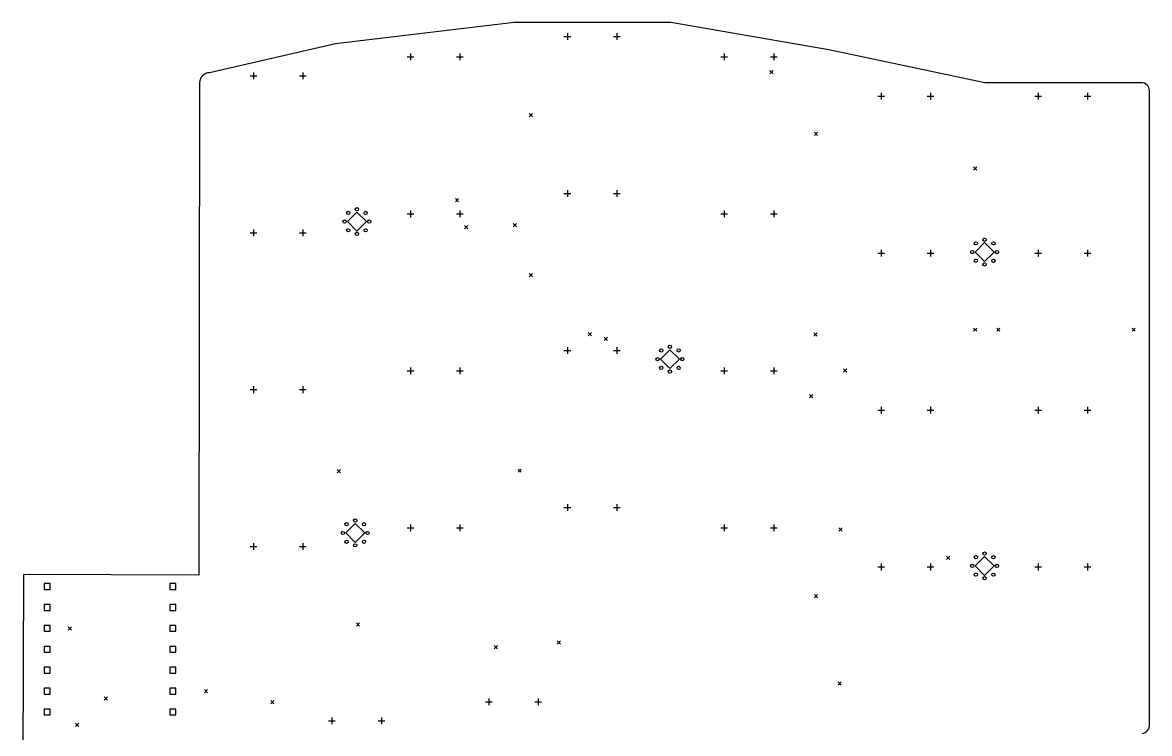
# Model space of a CAD drawing. Extents: x 80 to 219, y -168 to -27.
# Drawn here: x 82.5 to 219.3, y -112.9 to -26.6 of the extents above; entities that cross this region are included whole.
import ezdxf

# ---------------------------------------------------------------- set-up
doc = ezdxf.new("R2010")
doc.units = 0
doc.layers.add('BLACK', color=7, linetype='CONTINUOUS')

msp = doc.modelspace()

# ---------------------------------------------------------------- linework, layer by layer
at = {"layer": 'BLACK', "linetype": 'CONTINUOUS'}
for p, q in [((142.1822, -26.6361), (120.4822, -29.2361)), ((161.1822, -26.6361), (142.1822, -26.6361)), ((180.3822, -29.9361), (161.1822, -26.6361)), ((148.2125, -28.3401), (149.0253, -28.3401)), ((148.6189, -27.9337), (148.6189, -28.7465)), ((154.2125, -28.3401), (155.0253, -28.3401)), ((154.6189, -27.9337), (154.6189, -28.7465)), ((120.4822, -29.2361), (105.1822, -32.7361)), ((199.2822, -33.9361), (180.3822, -29.9361)), ((129.1627, -30.8161), (129.9755, -30.8161)), ((129.5691, -30.4097), (129.5691, -31.2225)), ((135.1627, -30.8161), (135.9755, -30.8161)), ((135.5691, -30.4097), (135.5691, -31.2225)), ((167.2625, -30.8161), (168.0753, -30.8161)), ((167.6689, -30.4097), (167.6689, -31.2225)), ((173.2625, -30.8161), (174.0753, -30.8161)), ((173.6689, -30.4097), (173.6689, -31.2225)), ((110.5189, -32.6957), (110.5189, -33.5085)), ((116.5189, -32.6957), (116.5189, -33.5085)), ((173.1939, -32.467), (173.5939, -32.867)), ((173.5939, -32.467), (173.1939, -32.867)), ((103.9822, -33.9361), (103.8822, -93.7361)), ((110.1125, -33.1021), (110.9253, -33.1021)), ((116.1125, -33.1021), (116.9253, -33.1021)), ((218.2822, -33.9361), (199.2822, -33.9361)), ((186.7189, -35.1727), (186.7189, -35.9855)), ((192.7189, -35.1727), (192.7189, -35.9855)), ((205.7689, -35.1727), (205.7689, -35.9855)), ((211.7689, -35.1727), (211.7689, -35.9855)), ((219.282199, -111.8361), (219.2822, -34.9361)), ((186.3125, -35.5791), (187.1253, -35.5791)), ((192.3125, -35.5791), (193.1253, -35.5791)), ((205.3625, -35.5791), (206.1753, -35.5791)), ((211.3625, -35.5791), (212.1753, -35.5791)), ((143.9933, -37.6777), (144.3933, -38.0777)), ((144.3933, -37.6777), (143.9933, -38.0777)), ((178.6043, -39.9342), (179.0043, -40.3342)), ((179.0043, -39.9342), (178.6043, -40.3342)), ((197.9151, -44.1549), (198.3151, -44.5549)), ((198.3151, -44.1549), (197.9151, -44.5549)), ((148.2125, -47.3901), (149.0253, -47.3901)), ((148.6189, -46.9837), (148.6189, -47.7965)), ((154.2125, -47.3901), (155.0253, -47.3901)), ((154.6189, -46.9837), (154.6189, -47.7965)), ((135.0253, -47.9811), (135.4253, -48.3811)), ((135.4253, -47.9811), (135.0253, -48.3811)), ((123.0761, -49.65), (121.9261, -50.8)), ((124.2261, -50.8), (123.0761, -49.65)), ((129.1627, -49.8661), (129.9755, -49.8661)), ((129.5691, -49.4597), (129.5691, -50.2725)), ((135.1627, -49.8661), (135.9755, -49.8661)), ((135.5691, -49.4597), (135.5691, -50.2725)), ((167.2625, -49.8661), (168.0753, -49.8661)), ((167.6689, -49.4597), (167.6689, -50.2725)), ((173.2625, -49.8661), (174.0753, -49.8661)), ((173.6689, -49.4597), (173.6689, -50.2725)), ((110.5189, -51.7457), (110.5189, -52.5585)), ((116.5189, -51.7457), (116.5189, -52.5585)), ((121.9261, -50.8), (123.0761, -51.95)), ((123.0761, -51.95), (124.2261, -50.8)), ((136.1383, -51.2911), (136.5383, -51.6911)), ((136.5383, -51.2911), (136.1383, -51.6911)), ((142.0453, -51.04), (142.4453, -51.44)), ((142.4453, -51.04), (142.0453, -51.44)), ((110.1125, -52.1521), (110.9253, -52.1521)), ((116.1125, -52.1521), (116.9253, -52.1521)), ((199.2761, -53.35), (198.1261, -54.5)), ((200.4261, -54.5), (199.2761, -53.35)), ((186.3125, -54.6291), (187.1253, -54.6291)), ((186.7189, -54.2227), (186.7189, -55.0355)), ((192.3125, -54.6291), (193.1253, -54.6291)), ((192.7189, -54.2227), (192.7189, -55.0355)), ((198.1261, -54.5), (199.2761, -55.65)), ((199.2761, -55.65), (200.4261, -54.5)), ((205.3625, -54.6291), (206.1753, -54.6291)), ((205.7689, -54.2227), (205.7689, -55.0355)), ((211.3625, -54.6291), (212.1753, -54.6291)), ((211.7689, -54.2227), (211.7689, -55.0355)), ((144.0008, -57.1007), (144.4008, -57.5007)), ((144.4008, -57.1007), (144.0008, -57.5007)), ((151.1414, -64.2775), (151.5414, -64.6775)), ((151.5414, -64.2775), (151.1414, -64.6775)), ((197.9151, -63.7183), (198.3151, -64.1183)), ((198.3151, -63.7183), (197.9151, -64.1183)), ((200.7401, -63.7183), (201.1401, -64.1183)), ((201.1401, -63.7183), (200.7401, -64.1183)), ((217.1705, -63.7183), (217.5705, -64.1183)), ((217.5705, -63.7183), (217.1705, -64.1183)), ((153.0809, -64.847), (153.4809, -65.247)), ((153.4809, -64.847), (153.0809, -65.247)), ((178.5543, -64.3164), (178.9543, -64.7164)), ((178.9543, -64.3164), (178.5543, -64.7164)), ((148.2125, -66.4401), (149.0253, -66.4401)), ((148.6189, -66.0337), (148.6189, -66.8465)), ((154.2125, -66.4401), (155.0253, -66.4401)), ((154.6189, -66.0337), (154.6189, -66.8465)), ((161.0761, -66.35), (159.9261, -67.5)), ((162.2261, -67.5), (161.0761, -66.35)), ((159.9261, -67.5), (161.0761, -68.65)), ((161.0761, -68.65), (162.2261, -67.5)), ((129.1627, -68.9161), (129.9755, -68.9161)), ((129.5691, -68.5097), (129.5691, -69.3225)), ((135.1627, -68.9161), (135.9755, -68.9161)), ((135.5691, -68.5097), (135.5691, -69.3225)), ((167.2625, -68.9161), (168.0753, -68.9161)), ((167.6689, -68.5097), (167.6689, -69.3225)), ((173.2625, -68.9161), (174.0753, -68.9161)), ((173.6689, -68.5097), (173.6689, -69.3225)), ((182.145, -68.6775), (182.545, -69.0775)), ((182.545, -68.6775), (182.145, -69.0775)), ((110.5189, -70.7957), (110.5189, -71.6085)), ((116.5189, -70.7957), (116.5189, -71.6085)), ((110.1125, -71.2021), (110.9253, -71.2021)), ((116.1125, -71.2021), (116.9253, -71.2021)), ((178.0204, -71.7974), (178.4204, -72.1974)), ((178.4204, -71.7974), (178.0204, -72.1974)), ((186.3125, -73.6791), (187.1253, -73.6791)), ((186.7189, -73.2727), (186.7189, -74.0855)), ((192.3125, -73.6791), (193.1253, -73.6791)), ((192.7189, -73.2727), (192.7189, -74.0855)), ((205.3625, -73.6791), (206.1753, -73.6791)), ((205.7689, -73.2727), (205.7689, -74.0855)), ((211.3625, -73.6791), (212.1753, -73.6791)), ((211.7689, -73.2727), (211.7689, -74.0855)), ((120.6721, -80.8843), (121.0721, -81.2843)), ((121.0721, -80.8843), (120.6721, -81.2843)), ((142.6316, -80.8366), (143.0316, -81.2366)), ((143.0316, -80.8366), (142.6316, -81.2366)), ((148.2125, -85.4901), (149.0253, -85.4901)), ((148.6189, -85.0837), (148.6189, -85.8965)), ((154.2125, -85.4901), (155.0253, -85.4901)), ((154.6189, -85.0837), (154.6189, -85.8965)), ((122.8761, -87.45), (121.7261, -88.6)), ((124.0261, -88.6), (122.8761, -87.45)), ((121.7261, -88.6), (122.8761, -89.75)), ((122.8761, -89.75), (124.0261, -88.6)), ((129.1627, -87.9661), (129.9755, -87.9661)), ((129.5691, -87.5597), (129.5691, -88.3725)), ((135.1627, -87.9661), (135.9755, -87.9661)), ((135.5691, -87.5597), (135.5691, -88.3725)), ((167.2625, -87.9661), (168.0753, -87.9661)), ((167.6689, -87.5597), (167.6689, -88.3725)), ((173.2625, -87.9661), (174.0753, -87.9661)), ((173.6689, -87.5597), (173.6689, -88.3725)), ((181.5851, -87.9947), (181.9851, -88.3947)), ((181.9851, -87.9947), (181.5851, -88.3947)), ((110.1125, -90.2521), (110.9253, -90.2521)), ((110.5189, -89.8457), (110.5189, -90.6585)), ((116.1125, -90.2521), (116.9253, -90.2521)), ((116.5189, -89.8457), (116.5189, -90.6585)), ((194.6596, -91.4268), (195.0596, -91.8268)), ((195.0596, -91.4268), (194.6596, -91.8268)), ((199.2761, -91.45), (198.1261, -92.6)), ((200.4261, -92.6), (199.2761, -91.45)), ((186.3125, -92.7291), (187.1253, -92.7291)), ((186.7189, -92.3227), (186.7189, -93.1355)), ((192.3125, -92.7291), (193.1253, -92.7291)), ((192.7189, -92.3227), (192.7189, -93.1355)), ((198.1261, -92.6), (199.2761, -93.75)), ((199.2761, -93.75), (200.4261, -92.6)), ((205.3625, -92.7291), (206.1753, -92.7291)), ((205.7689, -92.3227), (205.7689, -93.1355)), ((211.3625, -92.7291), (212.1753, -92.7291)), ((211.7689, -92.3227), (211.7689, -93.1355)), ((82.5822, -93.6361), (82.4822, -122.4361)), ((103.8822, -93.7361), (82.5822, -93.6361)), ((85.829657, -94.746443), (85.122543, -94.746443)), ((85.122543, -94.746443), (85.122543, -95.453557)), ((85.122543, -95.453557), (85.829657, -95.453557)), ((85.829657, -95.453557), (85.829657, -94.746443)), ((101.079657, -94.746443), (100.372543, -94.746443)), ((100.372543, -94.746443), (100.372543, -95.453557)), ((100.372543, -95.453557), (101.079657, -95.453557)), ((101.079657, -95.453557), (101.079657, -94.746443)), ((178.6043, -96.0832), (179.0043, -96.4832)), ((179.0043, -96.0832), (178.6043, -96.4832)), ((85.829657, -97.286443), (85.122543, -97.286443)), ((85.122543, -97.286443), (85.122543, -97.993557)), ((85.122543, -97.993557), (85.829657, -97.993557)), ((85.829657, -97.993557), (85.829657, -97.286443)), ((101.079657, -97.286443), (100.372543, -97.286443)), ((100.372543, -97.286443), (100.372543, -97.993557)), ((100.372543, -97.993557), (101.079657, -97.993557)), ((101.079657, -97.993557), (101.079657, -97.286443)), ((85.829657, -99.826443), (85.122543, -99.826443)), ((85.122543, -99.826443), (85.122543, -100.533557)), ((85.829657, -100.533557), (85.829657, -99.826443)), ((101.079657, -99.826443), (100.372543, -99.826443)), ((100.372543, -99.826443), (100.372543, -100.533557)), ((101.079657, -100.533557), (101.079657, -99.826443)), ((123.0065, -99.5154), (123.4065, -99.9154)), ((123.4065, -99.5154), (123.0065, -99.9154)), ((85.122543, -100.533557), (85.829657, -100.533557)), ((88.0366, -99.9801), (88.4366, -100.3801)), ((88.4366, -99.9801), (88.0366, -100.3801)), ((100.372543, -100.533557), (101.079657, -100.533557)), ((85.829657, -102.366443), (85.122543, -102.366443)), ((85.122543, -102.366443), (85.122543, -103.073557)), ((85.829657, -103.073557), (85.829657, -102.366443)), ((101.079657, -102.366443), (100.372543, -102.366443)), ((100.372543, -102.366443), (100.372543, -103.073557)), ((101.079657, -103.073557), (101.079657, -102.366443)), ((139.7295, -102.2494), (140.1295, -102.6494)), ((140.1295, -102.2494), (139.7295, -102.6494)), ((147.3744, -101.6975), (147.7744, -102.0975)), ((147.7744, -101.6975), (147.3744, -102.0975)), ((85.122543, -103.073557), (85.829657, -103.073557)), ((100.372543, -103.073557), (101.079657, -103.073557)), ((85.829657, -104.906443), (85.122543, -104.906443)), ((85.122543, -104.906443), (85.122543, -105.613557)), ((85.829657, -105.613557), (85.829657, -104.906443)), ((101.079657, -104.906443), (100.372543, -104.906443)), ((100.372543, -104.906443), (100.372543, -105.613557)), ((101.079657, -105.613557), (101.079657, -104.906443)), ((85.122543, -105.613557), (85.829657, -105.613557)), ((100.372543, -105.613557), (101.079657, -105.613557)), ((181.4793, -106.6585), (181.8793, -107.0585)), ((181.8793, -106.6585), (181.4793, -107.0585)), ((85.829657, -107.446443), (85.122543, -107.446443)), ((85.122543, -107.446443), (85.122543, -108.153557)), ((85.829657, -108.153557), (85.829657, -107.446443)), ((101.079657, -107.446443), (100.372543, -107.446443)), ((100.372543, -107.446443), (100.372543, -108.153557)), ((101.079657, -108.153557), (101.079657, -107.446443)), ((104.555, -107.6184), (104.955, -108.0184)), ((104.955, -107.6184), (104.555, -108.0184)), ((85.122543, -108.153557), (85.829657, -108.153557)), ((92.4, -108.5), (92.8, -108.9)), ((92.8, -108.5), (92.4, -108.9)), ((100.372543, -108.153557), (101.079657, -108.153557)), ((112.606773, -108.938325), (113.006773, -109.338325)), ((113.006773, -108.938325), (112.606773, -109.338325)), ((138.6875, -109.1121), (139.5003, -109.1121)), ((139.0939, -108.7057), (139.0939, -109.5185)), ((144.6875, -109.1121), (145.5003, -109.1121)), ((145.0939, -108.7057), (145.0939, -109.5185)), ((85.829657, -109.986443), (85.122543, -109.986443)), ((85.122543, -109.986443), (85.122543, -110.693557)), ((85.122543, -110.693557), (85.829657, -110.693557)), ((85.829657, -110.693557), (85.829657, -109.986443)), ((101.079657, -109.986443), (100.372543, -109.986443)), ((100.372543, -109.986443), (100.372543, -110.693557)), ((100.372543, -110.693557), (101.079657, -110.693557)), ((101.079657, -110.693557), (101.079657, -109.986443)), ((88.9, -111.7), (89.3, -112.1)), ((89.3, -111.7), (88.9, -112.1)), ((119.6375, -111.3981), (120.4503, -111.3981)), ((120.0439, -110.9917), (120.0439, -111.8045)), ((125.6375, -111.3981), (126.4503, -111.3981)), ((126.0439, -110.9917), (126.0439, -111.8045))]:
    msp.add_line(p, q, dxfattribs=at)
at = {"layer": 'BLACK'}
for centre in [(123.0761, -49.3), (121.5761, -50.8), (122.0161, -49.74), (124.1361, -49.74), (124.5761, -50.8), (122.0161, -51.86), (124.1361, -51.86), (123.0761, -52.3), (198.2161, -53.44), (199.2761, -53), (200.3361, -53.44), (197.7761, -54.5), (200.7761, -54.5), (198.2161, -55.56), (199.2761, -56), (200.3361, -55.56), (160.0161, -66.44), (161.0761, -66), (162.1361, -66.44), (159.5761, -67.5), (160.0161, -68.56), (162.1361, -68.56), (162.5761, -67.5), (161.0761, -69), (121.8161, -87.54), (122.8761, -87.1), (123.9361, -87.54), (121.3761, -88.6), (124.3761, -88.6), (121.8161, -89.66), (122.8761, -90.1), (123.9361, -89.66), (198.2161, -91.54), (199.2761, -91.1), (200.3361, -91.54), (197.7761, -92.6), (200.7761, -92.6), (198.2161, -93.66), (199.2761, -94.1), (200.3361, -93.66)]:
    msp.add_circle(centre, 0.2, dxfattribs=at)
for centre, radius, start, end in [((105.1822, -33.9361), 1.2, 90, 180), ((218.2822, -34.9361), 1, 0, 90), ((218.2822, -111.9361), 1.004986, -84.28939552, 5.71060448)]:
    msp.add_arc(centre, radius, start, end, dxfattribs=at)

doc.saveas('drawing.dxf')
